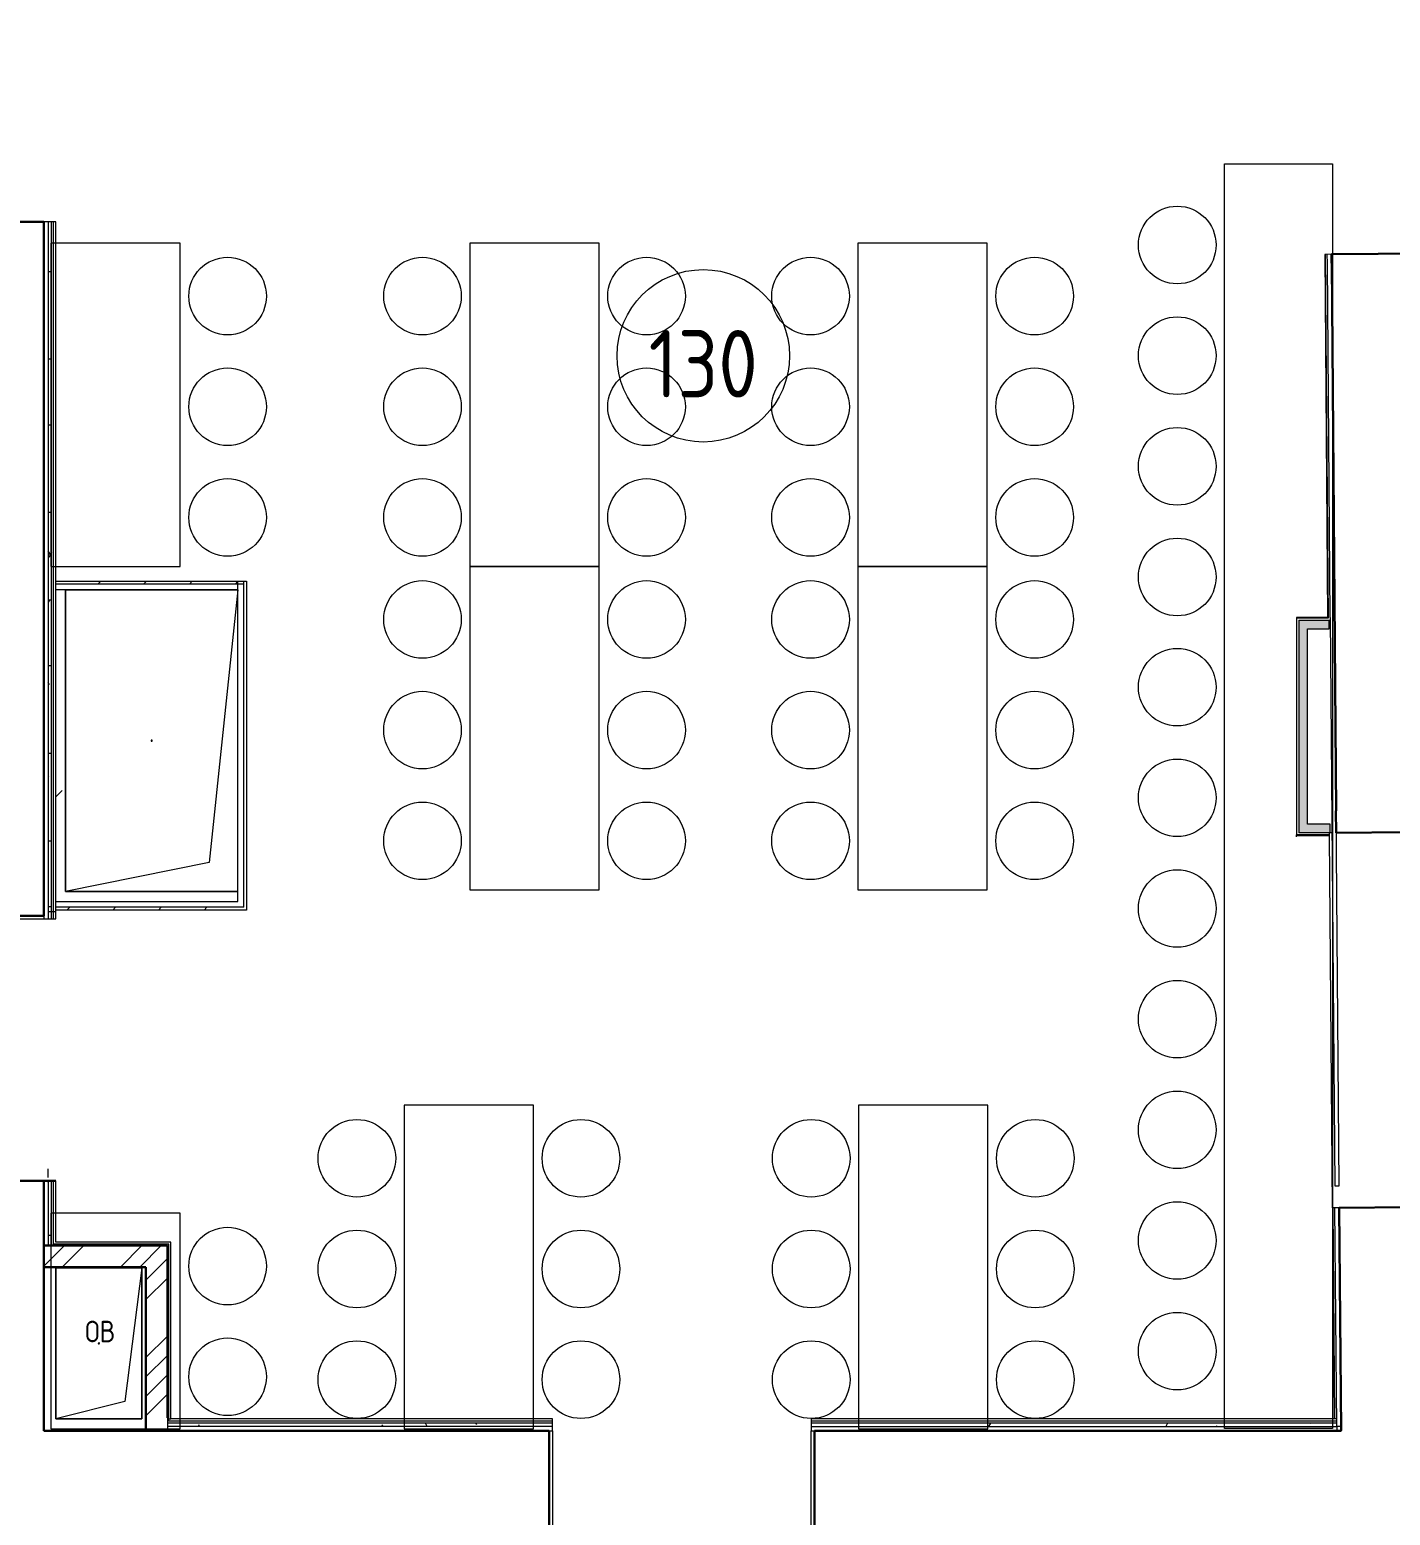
# Model space of a CAD drawing. Header units: millimetres. Extents: x -42533 to 645315, y 3457 to 82611.
# Drawn here: x 75664 to 81975, y 52737 to 59629 of the extents above; entities that cross this region are included whole.
import ezdxf

# ---------------------------------------------------------------- set-up
doc = ezdxf.new("R2010")
doc.units = ezdxf.units.MM
for name, color, linetype, lineweight in [('Аннотация', 7, 'Continuous', 18), ('Обобщенные модели', 7, 'Continuous', 18), ('Оборудование', 7, 'Continuous', 18), ('Перекрытие', 7, 'Continuous', 18), ('Стены внутренние', 7, 'Continuous', 18), ('Стены наружные', 7, 'Continuous', 18), ('Стены несущие', 7, 'Continuous', 30), ('Стены отделка', 7, 'Continuous', 30), ('Стены штриховка', 7, 'Continuous', 9), ('ШТРИХОВКА', 252, 'Continuous', 15)]:
    doc.layers.add(name, color=color, linetype=linetype, lineweight=lineweight)
doc.layers.add('Линии', color=7, linetype='Continuous', lineweight=9, true_color=0x00a600)
doc.layers.add('ЭОМ_Лотки рабочие', color=5, linetype='Continuous')
doc.styles.add('GOST Common', font='GOST_Common.ttf', dxfattribs={"width": 0.9, "height": 350})
doc.styles.add('GOST Common_5', font='GOST_Common.ttf', dxfattribs={"width": 0.9, "height": 200})
pattern_1 = [(0, (557.2, 188.9), (406.4, 101.6), [33.528, -271.272, 33.528, -271.272, -1625.6]), (0, (557.2, 188.9), (406.4, 101.6), [-609.6, 33.528, -576.072, 33.528, -271.272, -711.2]), (0, (557.2, 188.9), (406.4, 101.6), [-1524, 33.528, -169.672, 33.528, -474.472]), (120, (709.6, 239.7), (-291.18818, 301.15272), [33.528, -271.272, 33.528, -271.272, -1625.6]), (120, (709.6, 239.7), (-291.18818, 301.15272), [-609.6, 33.528, -576.072, 33.528, -271.272, -711.2]), (120, (709.6, 239.7), (-291.18818, 301.15272), [-1524, 33.528, -169.672, 33.528, -474.472]), (240, (760.4, 442.9), (-115.21182, -402.75272), [33.528, -271.272, 33.528, -271.272, -1625.6]), (240, (760.4, 442.9), (-115.21182, -402.75272), [-609.6, 33.528, -576.072, 33.528, -271.272, -711.2]), (240, (760.4, 442.9), (-115.21182, -402.75272), [-1524, 33.528, -169.672, 33.528, -474.472])]

# ---------------------------------------------------------------- blocks, each defined once
blk = doc.blocks.new('ТХ пищеблок....')
at = {"layer": 'Стены внутренние', "lineweight": 9}
h = blk.add_hatch(dxfattribs=at)
h.set_pattern_fill('FP_1', color=8, style=0, pattern_type=2)
h.set_pattern_definition([(45, (-46129.86, -14777.86), (-106.066, 106.066), [])])
h.paths.add_polyline_path([(3743, 11404.2), (3756, 11404.2), (3756, 11417.2), (2871, 11417.2), (2871, 11404.2), (3716, 11404.2)])
h = blk.add_hatch(dxfattribs=at)
h.set_pattern_fill('FP_1', color=8, style=0, pattern_type=2)
h.set_pattern_definition([(45, (-46129.86, -13176.53), (-106.066, 106.066), [])])
h.paths.add_polyline_path([(3716, 9892.2), (3743, 9892.2), (3743, 9905.2), (2871, 9905.2), (2871, 9892.2), (2916, 9892.2)])
at = {"layer": 'Обобщенные модели', "color": 8}
for p, q in [((2916, 9978.6), (2916, 11377.2)), ((2916, 11377.2), (3716, 11377.2)), ((3716, 11377.2), (2916, 11377.2)), ((2916, 11377.2), (2916, 9978.6)), ((3716, 11377.2), (3582.7, 10111.9)), ((3582.7, 10111.9), (2916, 9978.6)), ((3716, 9978.6), (2916, 9978.6)), ((2916, 9978.6), (3716, 9978.6))]:
    blk.add_line(p, q, dxfattribs=at)
for start, end in [(0, 180), (120, 180), (180, 0), (240, 345), (15, 90)]:
    blk.add_arc((3316, 10677.9), 2.5, start, end, dxfattribs=at)
at = {"layer": 'Оборудование', "color": 8}
for p, q in [((8293.1, 7486.6), (8293.1, 13353.1)), ((8293.1, 13353.1), (8793.1, 13353.1)), ((8793.1, 13353.1), (8793.1, 7486.6)), ((2848.7, 12985.9), (2848.7, 11485.9)), ((3448.7, 12985.9), (2848.7, 12985.9)), ((3448.7, 11485.9), (3448.7, 12985.9)), ((2848.7, 11485.9), (3448.7, 11485.9)), ((8793.1, 7486.6), (8293.1, 7486.6))]:
    blk.add_line(p, q, dxfattribs=at)
for points in [[(4792, 12985.9), (4792, 11485.9), (5392, 11485.9), (5392, 12985.9), (4792, 12985.9)], [(6592.2, 12985.9), (6592.2, 11485.9), (7192.2, 11485.9), (7192.2, 12985.9), (6592.2, 12985.9)], [(4792, 11485.9), (4792, 9985.9), (5392, 9985.9), (5392, 11485.9), (4792, 11485.9)], [(6592.2, 11485.9), (6592.2, 9985.9), (7192.2, 9985.9), (7192.2, 11485.9), (6592.2, 11485.9)], [(4487.8, 8986.2), (4487.8, 7486.2), (5087.8, 7486.2), (5087.8, 8986.2), (4487.8, 8986.2)], [(6595.3, 8986.2), (6595.3, 7486.2), (7195.3, 7486.2), (7195.3, 8986.2), (6595.3, 8986.2)], [(2848.7, 8486.2), (2848.7, 7486.2), (3448.7, 7486.2), (3448.7, 8486.2), (2848.7, 8486.2)]]:
    blk.add_lwpolyline(points, dxfattribs=at)
for centre in [(8073.5, 12977.2), (3668.3, 12740.1), (4572.3, 12740.1), (5611.6, 12740.1), (6372.5, 12740.1), (7411.8, 12740.1), (8073.5, 12463.8), (3668.3, 12226.7), (4572.3, 12226.7), (5611.6, 12226.7), (6372.5, 12226.7), (7411.8, 12226.7), (8073.5, 11950.4), (3668.3, 11713.3), (4572.3, 11713.3), (5611.6, 11713.3), (6372.5, 11713.3), (7411.8, 11713.3), (8073.5, 11437), (4572.3, 11240.1), (5611.6, 11240.1), (6372.5, 11240.1), (7411.8, 11240.1), (8073.5, 10926), (4572.3, 10726.7), (5611.6, 10726.7), (6372.5, 10726.7), (7411.8, 10726.7), (8073.5, 10412.7), (4572.3, 10213.3), (5611.6, 10213.3), (6372.5, 10213.3), (7411.8, 10213.3), (8073.5, 9899.3), (8073.5, 9385.9), (8073.5, 8872.5), (4268.1, 8740.4), (5307.5, 8740.4), (6375.6, 8740.4), (7414.9, 8740.4), (8073.5, 8359.2), (3668.3, 8240.4), (4268.1, 8227), (5307.5, 8227), (6375.6, 8227), (7414.9, 8227), (8073.5, 7845.8), (3668.3, 7727), (4268.1, 7713.6), (5307.5, 7713.6), (6375.6, 7713.6), (7414.9, 7713.6)]:
    blk.add_circle(centre, 180, dxfattribs=at)
at = {"layer": 'Стены отделка', "color": 8, "lineweight": 9}
for p, q in [((2871, 11417.2), (3756, 11417.2)), ((3716, 11377.2), (2871, 11377.2)), ((3716, 9932.2), (3716, 11417.2)), ((3756, 11417.2), (3756, 9892.2)), ((2871, 9932.2), (3716, 9932.2)), ((3756, 9892.2), (2871, 9892.2))]:
    blk.add_line(p, q, dxfattribs=at)
at = {"layer": 'Стены штриховка', "color": 8}
for p, q in [((3743, 11404.2), (2871, 11404.2)), ((3743, 9905.2), (3743, 11417.2)), ((3743, 9905.2), (2871, 9905.2))]:
    blk.add_line(p, q, dxfattribs=at)
blk = doc.blocks.new('1 этаж')
at = {"layer": 'Стены внутренние', "lineweight": 9}
h = blk.add_hatch(dxfattribs=at)
h.set_pattern_fill('FP_12', color=8, style=0, pattern_type=2)
h.set_pattern_definition(pattern_1)
h.paths.add_polyline_path([(49573.085, 23217.02), (49573.085, 26451.22), (49558.085, 26451.22), (49558.085, 23217.02)])
h.paths.add_polyline_path([(49573.085, 27501.22), (49573.085, 30093.902), (49558.085, 30093.902), (49558.085, 27501.22)])
h.paths.add_polyline_path([(49573.085, 31143.902), (49573.085, 31600.182), (49558.085, 31600.182), (49558.085, 31143.902)])
at = {"layer": 'Стены внутренние'}
for points in [[(55359.957, 23616.492), (55399.957, 23616.492), (55399.957, 24602.873), (55359.957, 24602.873), (55359.957, 23813.107)], [(55495.216, 24562.873), (55500.679, 24562.873), (55500.679, 24602.873), (55399.957, 24602.873), (55399.957, 24562.873), (55495.111, 24562.873)], [(55399.957, 23616.492), (55504.893, 23616.492), (55504.893, 23656.492), (55399.957, 23656.492), (55399.957, 23650.226)]]:
    blk.add_hatch(color=8, dxfattribs=at).paths.add_polyline_path(points)
at = {"layer": 'Стены внутренние', "lineweight": 9}
h = blk.add_hatch(dxfattribs=at)
h.set_pattern_fill('FP_12', color=8, style=0, pattern_type=2)
h.set_pattern_definition(pattern_1)
h.paths.add_polyline_path([(49573.085, 21701.953), (49573.085, 22017.02), (49558.085, 22016.407), (49558.085, 21701.953)])
h = blk.add_hatch(dxfattribs=at)
h.set_pattern_fill('FP_12', color=8, style=0, pattern_type=2)
h.set_pattern_definition(pattern_1)
h.paths.add_polyline_path([(55535.335, 20862.96), (55535.455, 20863.058), (55535.335, 20877.96), (53097.201, 20877.96), (53097.201, 20862.96), (55527.255, 20862.96)])
h.paths.add_polyline_path([(50821.603, 20862.96), (51897.201, 20863.025), (51897.201, 20877.96), (50111.696, 20877.96), (50111.696, 20862.96), (50471.801, 20862.96)])
at = {"layer": 'Стены штриховка'}
h = blk.add_hatch(dxfattribs=at)
h.set_pattern_fill('ANSI34', color=8, scale=20)
h.set_pattern_definition([(45, (-31496.66, 188.9), (-269.4077, 269.4077), []), (45, (-31406.86, 188.9), (-269.4077, 269.4077), []), (45, (-31317.06, 188.9), (-269.4077, 269.4077), []), (45, (-31227.26, 188.9), (-269.4077, 269.4077), [])])
h.paths.add_polyline_path([(50111.696, 21701.953), (49538.085, 21701.953), (49538.085, 21601.953), (50011.696, 21601.953), (50011.696, 20842.96), (50033.096, 20842.96), (50111.696, 20921.56)])
at = {"layer": 'Линии', "color": 8}
blk.add_circle((52596.88, 25829.22), 400, dxfattribs=at)
at = {"layer": 'Обобщенные модели', "color": 8}
for p, q in [((49593.085, 20897.827), (49593.085, 21597.827)), ((49593.085, 21597.827), (49993.085, 21597.827)), ((49993.085, 21597.827), (49593.085, 21597.827)), ((49593.085, 21597.827), (49593.085, 20897.827)), ((49993.085, 21597.827), (49913.085, 20977.827)), ((49993.085, 21597.827), (49993.085, 20897.827)), ((49993.085, 20897.827), (49993.085, 21597.827)), ((49913.085, 20977.827), (49593.085, 20897.827)), ((49993.085, 20897.827), (49593.085, 20897.827)), ((49593.085, 20897.827), (49993.085, 20897.827))]:
    blk.add_line(p, q, dxfattribs=at)
for start, end in [(0, 180), (120, 180), (180, 0), (240, 345), (15, 90)]:
    blk.add_arc((49793.085, 21247.827), 2.5, start, end, dxfattribs=at)
at = {"layer": 'Перекрытие', "color": 8}
for p, q in [((49623.273, 23813.107), (49593.085, 23782.919)), ((55347.957, 23598.226), (55347.957, 23606.492)), ((49538.085, 23216.407), (49008.085, 23216.407)), ((49558.085, 22017.02), (49558.085, 22057.934)), ((51897.201, 20842.96), (51897.201, 20272.96)), ((53097.201, 20272.96), (53097.201, 20842.96)), ((53097.201, 20512.951), (53097.201, 20842.684))]:
    blk.add_line(p, q, dxfattribs=at)
at = {"layer": 'Стены наружные', "color": 8}
for p, q in [((55515.256, 21876.842), (55501.283, 23604.492)), ((55513.186, 23616.492), (55504.893, 23616.492))]:
    blk.add_line(p, q, dxfattribs=at)
at = {"layer": 'Стены несущие', "color": 8}
for p, q in [((49538.085, 26451.22), (49028.085, 26451.22)), ((49538.085, 26451.22), (49538.085, 23231.407)), ((55950.75, 26303.532), (55510.764, 26299.974)), ((55510.764, 26299.974), (55511.093, 26259.259)), ((55511.093, 26259.259), (55511.813, 26259.265)), ((55511.813, 26259.265), (55532.364, 23718.199)), ((55532.364, 23718.199), (55511.813, 26259.265)), ((55532.364, 23718.199), (55531.645, 23718.194)), ((55531.645, 23718.194), (55532.463, 23617.038)), ((55532.463, 23617.038), (55862.452, 23619.707)), ((49028.085, 23231.407), (49538.085, 23231.407)), ((49593.085, 22001.407), (48956.265, 22001.407)), ((49538.085, 20842.96), (49538.085, 22001.407)), ((55876.524, 21879.764), (55547.255, 21877.101)), ((55547.255, 21877.101), (55547.255, 21877.101)), ((55555.613, 20843.647), (55547.255, 21877.101)), ((50111.696, 21701.953), (49538.085, 21701.953)), ((50111.696, 20901.953), (50111.696, 21701.953)), ((49538.085, 21601.953), (50011.696, 21601.953)), ((50011.696, 21601.953), (50011.696, 20842.96)), ((51882.201, 20842.96), (49538.085, 20842.96)), ((51882.201, 20272.96), (51882.201, 20842.96)), ((55554.899, 20842.96), (53112.201, 20842.96)), ((53112.201, 20842.96), (53112.201, 20272.96)), ((55555.613, 20843.647), (55554.893, 20843.641)), ((55554.893, 20843.641), (55554.899, 20842.96))]:
    blk.add_line(p, q, dxfattribs=at)
at = {"layer": 'Стены отделка', "color": 8, "lineweight": 9}
for p, q in [((49593.085, 26451.22), (49538.085, 26451.22)), ((49558.085, 26451.22), (49558.085, 26038.902)), ((49593.085, 23217.02), (49593.085, 26451.22)), ((55510.764, 26299.974), (55479.485, 26299.721)), ((55479.485, 26299.721), (55493.111, 24614.873)), ((55491.813, 26259.103), (55491.484, 26299.818)), ((55511.813, 26259.265), (55511.484, 26299.98)), ((55347.957, 24612.873), (55347.957, 23606.492)), ((55493.111, 24614.873), (55349.957, 24614.873)), ((55359.957, 24602.873), (55359.957, 23616.492)), ((55359.957, 24602.873), (55505.209, 24602.873)), ((55500.679, 24562.873), (55500.679, 24602.873)), ((55505.112, 24614.873), (55526.437, 21978.095)), ((55399.957, 23656.492), (55399.957, 24562.873)), ((55399.957, 24562.873), (55500.679, 24562.873)), ((55546.436, 21978.256), (55532.364, 23718.199)), ((55504.893, 23656.492), (55399.957, 23656.492)), ((55504.893, 23616.492), (55504.893, 23656.492)), ((55349.957, 23604.492), (55501.283, 23604.492)), ((55504.893, 23616.492), (55359.957, 23616.492)), ((55501.283, 23604.492), (55501.186, 23616.492)), ((49558.085, 23395.625), (49558.085, 23250.161)), ((49538.085, 23231.407), (49538.085, 23217.02)), ((49593.085, 23250.161), (49558.085, 23250.161)), ((49538.085, 23217.02), (49593.085, 23217.02)), ((49558.085, 21995.625), (49558.085, 21701.953)), ((49593.085, 21716.953), (49593.085, 22001.407)), ((55526.437, 21978.095), (55546.436, 21978.256)), ((55547.255, 21877.101), (55515.256, 21876.842)), ((55515.256, 21876.842), (55523.172, 20897.96)), ((50126.696, 21716.953), (49593.085, 21716.953)), ((50126.696, 20897.96), (50126.696, 21716.953)), ((50111.696, 20901.953), (50111.696, 20842.96)), ((51897.201, 20897.96), (50126.696, 20897.96)), ((51897.201, 20842.96), (51897.201, 20897.96)), ((53097.201, 20897.96), (53097.201, 20842.96)), ((55523.172, 20897.96), (53097.201, 20897.96)), ((51882.201, 20842.96), (51897.201, 20842.96)), ((53097.201, 20842.96), (55557.201, 20842.96)), ((55557.201, 20862.96), (55535.456, 20862.96)), ((55535.456, 20862.96), (55535.613, 20843.485)), ((55535.613, 20843.485), (55554.893, 20843.641)), ((55557.201, 20842.96), (55557.201, 20862.96))]:
    blk.add_line(p, q, dxfattribs=at)
at = {"layer": 'Стены штриховка', "color": 8}
for p, q in [((49573.085, 23217.02), (49573.085, 26451.22)), ((49582.085, 23217.02), (49582.085, 26451.22)), ((55481.485, 26299.737), (55495.127, 24612.873)), ((55505.112, 24614.873), (55491.813, 26259.103)), ((49558.085, 26038.902), (49558.085, 23395.625)), ((55349.957, 24614.873), (55347.957, 24614.873)), ((55347.957, 24614.873), (55347.957, 24612.873)), ((55495.127, 24612.873), (55347.957, 24612.873)), ((55349.957, 23604.492), (55349.957, 24614.873)), ((55501.267, 23606.492), (55347.957, 23606.492)), ((55347.957, 23604.492), (55349.957, 23604.492)), ((49558.085, 23250.161), (49558.085, 23217.02)), ((49558.085, 21995.625), (49558.085, 22001.407)), ((49573.085, 21701.953), (49573.085, 22001.407)), ((49582.085, 21707.953), (49582.085, 22001.407)), ((55517.256, 21876.859), (55525.173, 20897.96)), ((55535.456, 20862.96), (55527.255, 21876.939)), ((50117.696, 21707.953), (49582.085, 21707.953)), ((50117.696, 20886.96), (50117.696, 21707.953)), ((50117.696, 20897.96), (50126.696, 20897.96)), ((51897.201, 20886.96), (50117.696, 20886.96)), ((55535.262, 20886.96), (53097.201, 20886.96)), ((55535.173, 20897.96), (55523.172, 20897.96)), ((51897.201, 20877.96), (50111.696, 20877.96)), ((51897.201, 20862.96), (50111.696, 20862.96)), ((55535.335, 20877.96), (53097.201, 20877.96)), ((53097.201, 20862.96), (55535.456, 20862.96))]:
    blk.add_line(p, q, dxfattribs=at)
at = {"layer": 'ЭОМ_Лотки рабочие'}
blk.add_blockref('ТХ пищеблок....', (46722.058, 13366.044), dxfattribs=at)
at = {"layer": 'Аннотация', "color": 8, "style": 'GOST Common_5', "width": 0.9}
blk.add_text('ОВ', height=100, dxfattribs=at).set_placement((49729.585, 21253.085))
at = {"layer": 'Аннотация', "color": 8, "lineweight": 9, "insert": (52596.88, 25792.272), "char_height": 312.5, "width": 520.21112, "attachment_point": 5, "line_spacing_factor": 1.022766, "style": 'GOST Common'}
blk.add_mtext('130', dxfattribs=at)

msp = doc.modelspace()

# ---------------------------------------------------------------- block references
at = {"layer": 'ШТРИХОВКА'}
msp.add_blockref('1 этаж', (26191.6, 32286.7), dxfattribs=at)

doc.saveas('drawing.dxf')
